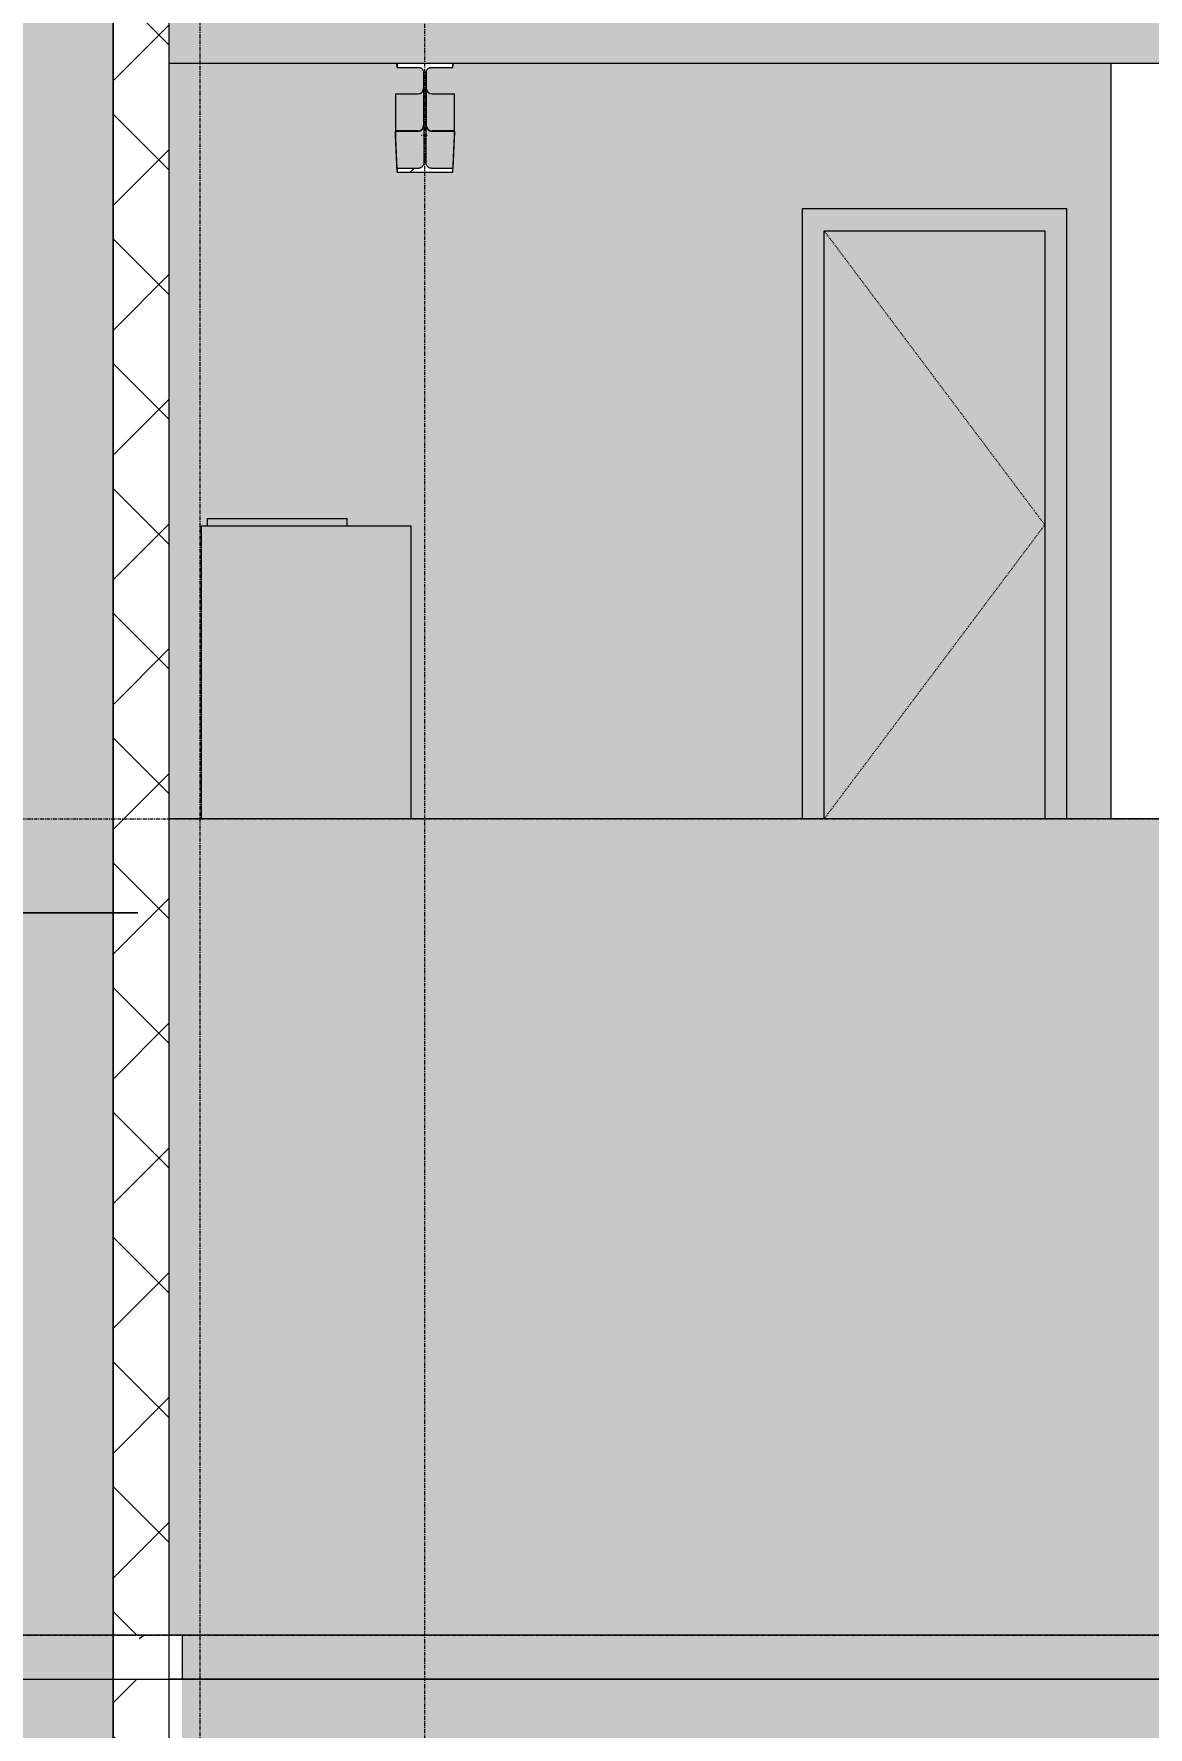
# Model space of a CAD drawing. Header units: inches. Extents: x 1352 to 6578, y -201 to 490.
# Drawn here: x 1567.1 to 1718.5, y -12.5 to 217.8 of the extents above; entities that cross this region are included whole.
import ezdxf

# ---------------------------------------------------------------- set-up
doc = ezdxf.new("R2010")
doc.units = ezdxf.units.IN
doc.header["$MEASUREMENT"] = 0
doc.linetypes.add('Dash 1_16_', pattern=[0.125, 0.0625, -0.0625])
doc.linetypes.add('Grid Line 1_2_', pattern=[0.875, 0.5, -0.125, 0.125, -0.125])
for name, color, linetype, lineweight in [('A-ANNO-DIMS', 211, 'Continuous', 9), ('A-ANNO-DIMS-96', 211, 'Continuous', 9), ('A-DOOR', 31, 'Continuous', 13), ('A-DOOR-FRAM', 31, 'Continuous', 13), ('A-FLOR-LEVL', 51, 'Continuous', 9), ('A-ROOF', 132, 'Continuous', 13), ('A-ROOF-PATT', 132, 'Continuous', 9), ('A-WALL', 113, 'Continuous', 13), ('A-WALL-PATT', 111, 'Continuous', 13), ('C-BLDG-PADS', 91, 'Continuous', 13), ('C-TOPO', 7, 'Continuous', 9), ('I-WALL', 2, 'Continuous', 13), ('M-EQPM', 50, 'Continuous', 9), ('S-BEAM', 12, 'Continuous', 13), ('S-GRID', 1, 'Continuous', 9)]:
    doc.layers.add(name, color=color, linetype=linetype, lineweight=lineweight)
doc.styles.add('Century Gothic_1', font='', dxfattribs={"height": 9})
doc.styles.get('Century Gothic_1').set_extended_font_data('Century Gothic')
doc.dimstyles.new('OD__1_16__Tol__', dxfattribs={"dimscale": 12, "dimtxt": 9.397514, "dimasz": 1, "dimexe": 0.75, "dimexo": 0.5, "dimgap": 0.75, "dimtad": 1, "dimdec": 4, "dimrnd": 0.0625, "dimzin": 3, "dimdsep": 46, "dimlunit": 4, "dimtxsty": 'Century Gothic_1', "dimblk1": 'OBLIQUE', "dimblk2": 'OBLIQUE', "dimsah": 1, "dimcen": 0.09, "dimdle": 0.75, "dimazin": 0, "dimtfac": 1, "dimtdec": 4, "dimtix": 1, "dimtmove": 0, "dimatfit": 3, "dimfxl": 1, "dimtvp": 1, "dimtfill": 1, "dimfrac": 2, "dimtolj": 1, "dimtzin": 0, "dimarcsym": 2})
pattern_1 = [(0, (2839.867, 132.76), (24, 24), [24, -24]), (0, (2839.867, 141.76), (24, 24), [24, -24]), (0, (2839.867, 150.76), (24, 24), [24, -24]), (90, (2842.867, 153.76), (-24, 24), [24, -24]), (90, (2851.867, 153.76), (-24, 24), [24, -24]), (90, (2860.867, 153.76), (-24, 24), [24, -24])]
pattern_2 = [(50, (2839.867, 132.76), (27.5427, -2.40992), [2.88, -31.68]), (355, (2839.867, 132.76), (-5.32784, 28.88427), [2.304, -25.344]), (100.451, (2842.163, 132.558), (22.2153, 26.47393), [2.448, -26.924]), (46.184, (2839.867, 140.44), (40.9819, -6.3564), [4.32, -47.52]), (96.636, (2843.283, 139.91), (35.8907, 37.4062), [3.671, -40.386]), (351.184, (2839.867, 140.44), (35.891, 37.4062), [3.456, -38.016]), (21, (2843.707, 138.52), (22.92104, -15.46073), [2.88, -31.68]), (326, (2843.707, 138.52), (9.34353, 27.84574), [2.304, -25.344]), (71.451, (2845.617, 137.23), (32.26477, 12.3844), [2.448, -26.924]), (37.5, (2839.867, 132.759), (0.466855, 12.78271), [1.267, -23.77, 1.267, -24.461, -25.44]), (37.5, (2839.867, 132.759), (0.466855, 12.78271), [-50.765, 1.267, -24.173]), (7.5, (2839.867, 132.759), (10.10159, 15.14509), [1.267, -13.402, 1.267, -23.194, -9.696]), (7.5, (2839.867, 132.759), (10.10159, 15.14509), [-39.13, 1.267, -8.429]), (327.5, (2831.304, 132.759), (20.49916, -0.86578), [1.267, -8.333, 1.267, -28.685, -39.744]), (327.5, (2831.304, 132.759), (20.49916, -0.86578), [-39.552, 1.267, -38.477]), (317.5, (2827.464, 132.759), (22.39478, 3.8443), [1.267, -11.213, 1.267, -18.624, -28.224]), (317.5, (2827.464, 132.759), (22.39478, 3.8443), [-32.371, 1.267, -26.957])]

# ---------------------------------------------------------------- blocks, each defined once
blk = doc.blocks.new('Single-Flush - 30_ x 80_-1225038-BUILDING SECTION - EAST_WEST - LOOKING SOUTH')
at = {"layer": 'A-DOOR', "lineweight": 9}
blk.add_hatch(color=254, dxfattribs=at).paths.add_polyline_path([(1704.45, 111), (1704.45, 191), (1674.45, 191), (1674.45, 111), (1699.34, 111)], flags=0)
at = {"layer": 'A-DOOR-FRAM', "lineweight": 9}
blk.add_hatch(color=254, dxfattribs=at).paths.add_polyline_path([(1671.45, 111), (1674.45, 111), (1674.45, 191), (1704.45, 191), (1704.45, 111), (1707.45, 111), (1707.45, 194), (1671.45, 194), (1671.45, 157.04)], flags=0)
at = {"layer": 'A-DOOR', "color": 8, "linetype": 'Dash 1_16_', "lineweight": 9}
for p in [(1674.45, 191), (1674.45, 111)]:
    blk.add_line(p, (1704.45, 151), dxfattribs=at)
at = {"layer": 'A-DOOR-FRAM', "color": 8, "lineweight": 9}
for p, q in [((1671.45, 194), (1671.45, 111)), ((1707.45, 194), (1671.45, 194)), ((1707.45, 111), (1707.45, 194)), ((1674.45, 111), (1674.45, 191)), ((1674.45, 191), (1704.45, 191)), ((1704.45, 191), (1704.45, 111))]:
    blk.add_line(p, q, dxfattribs=at)
blk = doc.blocks.new('Walls 1 - Walls 1-1277454-BUILDING SECTION - EAST_WEST - LOOKING SOUTH')
at = {"layer": 'A-ROOF', "lineweight": 9}
blk.add_hatch(color=161, dxfattribs=at).paths.add_polyline_path([(1577.83, -48), (1577.83, 264), (1448.5, 264), (1448.5, -48)], flags=0)
blk.add_line((1577.83, -48), (1577.83, 264), dxfattribs=at)
blk = doc.blocks.new('Gas Fired Furnace - Direct Vent - 38000 BTUH-1351617-BUILDING SECTION - EAST_WEST - LOOKING SOUTH')
at = {"layer": 'M-EQPM'}
for points in [[(1615.73, 111), (1618.31, 111), (1618.31, 150.87), (1589.81, 150.87), (1589.81, 111)], [(1609.63, 150.87), (1609.63, 151.87), (1590.63, 151.87), (1590.63, 150.87)]]:
    blk.add_hatch(color=8, dxfattribs=at).paths.add_polyline_path(points, flags=0)
at = {"layer": 'M-EQPM', "color": 8}
for p, q in [((1589.81, 150.87), (1618.31, 150.87)), ((1589.81, 111), (1589.81, 150.87)), ((1590.63, 151.87), (1609.63, 151.87)), ((1590.63, 150.87), (1590.63, 151.87)), ((1609.63, 150.87), (1609.63, 151.87)), ((1618.31, 111), (1618.31, 150.87))]:
    blk.add_line(p, q, dxfattribs=at)
blk = doc.blocks.new('W-Wide Flange - GIRDER - T_B_D_ - 2-V8-BUILDING SECTION - EAST_WEST - LOOKING SOUTH')
at = {"layer": 'S-BEAM', "lineweight": 9}
for points in [[(1616.18, 204.59), (1619.24, 204.62), (1619.24, 209.62), (1616.18, 209.62), (1616.18, 204.59)], [(1619.24, 204.59), (1619.44, 204.62), (1619.73, 204.77), (1619.87, 204.92), (1619.93, 204.99), (1620.01, 205.19), (1620.04, 205.39), (1620.01, 210.21), (1619.84, 209.9), (1619.74, 209.8), (1619.64, 209.72), (1619.44, 209.64), (1619.24, 209.62), (1619.24, 204.62)], [(1621.17, 204.59), (1621.17, 209.62), (1620.95, 209.65), (1620.77, 209.72), (1620.56, 209.9), (1620.48, 210.02), (1620.4, 210.21), (1620.37, 210.42), (1620.4, 205.19), (1620.54, 204.92), (1620.68, 204.77), (1620.77, 204.7), (1621.12, 204.6)], [(1621.17, 204.59), (1624.23, 204.59), (1624.23, 209.62), (1621.17, 209.62), (1621.17, 204.62)]]:
    blk.add_hatch(color=254, dxfattribs=at).paths.add_polyline_path(points, flags=0)
h = blk.add_hatch(color=254, dxfattribs=at)
h.paths.add_polyline_path([(1620.04, 204.02), (1620.04, 204.02), (1620.01, 205.19), (1619.87, 204.92), (1619.72, 204.76), (1619.49, 204.64), (1619.29, 204.6), (1619.24, 204.59), (1616.18, 204.59), (1616.18, 204.54), (1619.44, 204.56), (1619.73, 204.71), (1619.88, 204.87), (1619.96, 205.01), (1619.99, 204.99), (1619.91, 204.77), (1619.92, 204.69), (1619.96, 204.65), (1619.9, 204.44), (1619.95, 204.45), (1619.99, 204.46), (1619.91, 204.19), (1619.84, 204.02), (1619.93, 204.09), (1619.94, 204.02), (1620.01, 204.02)], flags=0)
h.paths.add_polyline_path([(1620.39, 204.02), (1620.45, 204.02), (1620.39, 204.38), (1620.44, 204.34), (1620.5, 204.3), (1620.5, 204.67), (1620.53, 204.7), (1620.4, 205.09), (1620.46, 204.99), (1620.56, 204.82), (1620.72, 204.68), (1620.89, 204.59), (1621.12, 204.54), (1621.49, 204.54), (1624.23, 204.54), (1624.23, 204.59), (1620.95, 204.63), (1620.68, 204.77), (1620.52, 204.94), (1620.42, 205.13), (1620.4, 205.19), (1620.37, 205.18), (1620.37, 204.02)], flags=0)
h.paths.add_polyline_path([(1619.93, 204.09), (1619.91, 204.13), (1620.01, 204.27), (1620.01, 204.22), (1619.95, 204.11)], flags=0)
h.paths.add_polyline_path([(1620.47, 204.09), (1620.5, 204.16), (1620.49, 204.22), (1620.42, 204.25), (1620.47, 204.11)], flags=0)
h.paths.add_polyline_path([(1620.49, 204.4), (1620.41, 204.51), (1620.46, 204.46), (1620.47, 204.43)], flags=0)
at = {"layer": 'S-BEAM', "color": 8, "lineweight": 9}
for p, q in [((1620.04, 212.61), (1620.04, 205.39)), ((1620.37, 205.39), (1620.37, 212.61)), ((1616.18, 209.62), (1619.24, 209.62)), ((1616.18, 209.62), (1616.18, 204.59)), ((1621.17, 209.62), (1624.23, 209.62)), ((1624.23, 204.59), (1624.23, 209.62)), ((1619.24, 204.59), (1616.18, 204.59)), ((1616.18, 204.59), (1616.18, 204.02)), ((1619.93, 204.02), (1620.04, 204.02)), ((1620.37, 204.02), (1620.46, 204.02)), ((1624.23, 204.59), (1621.17, 204.59)), ((1624.23, 204.02), (1624.23, 204.59))]:
    blk.add_line(p, q, dxfattribs=at)
for centre, major_axis, start_param, end_param in [((1619.24, 210.42), (0.8, 0), 4.712389, 6.283185), ((1621.17, 210.42), (-0.8, 0), 0, 1.570796), ((1619.24, 205.39), (0.8, 0), 4.712389, 6.283185), ((1621.17, 205.39), (0.8, 0), 3.141593, 4.712389)]:
    blk.add_ellipse(centre, major_axis=major_axis, ratio=0.999783, start_param=start_param, end_param=end_param, dxfattribs=at)
blk = doc.blocks.new('DIMBLOCK1-BUILDING SECTION - EAST_WEST - LOOKING SOUTH')
at = {"layer": 'A-ANNO-DIMS-96'}
for p, q in [((1534.83, -9), (1534.83, 107.25)), ((1581.2, 98.25), (1525.83, 98.25)), ((1534.83, 98.25), (1581.2, 98.25)), ((1532.35, 0), (1543.83, 0)), ((1534.83, 0), (1532.35, 0))]:
    blk.add_line(p, q, dxfattribs=at)
at = {"layer": 'A-ANNO-DIMS-96', "lineweight": 50}
for p, q in [((1534.83, 98.25), (1528.83, 104.25)), ((1534.83, 98.25), (1540.83, 92.25)), ((1534.83, 0), (1528.83, 6)), ((1534.83, 0), (1540.83, -6))]:
    blk.add_line(p, q, dxfattribs=at)
at = {"layer": 'A-ANNO-DIMS-96', "color": 0, "insert": (1514.3, 21.9), "char_height": 9, "width": 65.3351, "attachment_point": 1, "rotation": 90, "line_spacing_factor": 0.984502, "style": 'Century Gothic_1', "bg_fill": 3, "box_fill_scale": 1.25, "bg_fill_color": 256, "bg_fill_true_color": 13158600, "bg_fill_transparency": 0}
blk.add_mtext('8\' - 2 1/4"', dxfattribs=at)
blk = doc.blocks.new('_Oblique')
at = {"color": 0, "linetype": 'ByBlock', "lineweight": -2}
blk.add_line((-0.5, -0.5), (0.5, 0.5), dxfattribs=at)

msp = doc.modelspace()

# ---------------------------------------------------------------- hatches: boundary and pattern name
at = {"layer": 'A-ROOF-PATT'}
h = msp.add_hatch(dxfattribs=at)
h.set_pattern_fill('FP_5', color=8, style=0, pattern_type=2)
h.set_pattern_definition([(161.57, (2840.347, 133.239), (-3.8399538, -1.54e-05), [0, -27.322, 3.034, 0]), (18.43, (2839.387, 133.239), (-3.8399538, 1.54e-05), [0, -27.322, 3.034, 0]), (108.43, (2840.347, 133.239), (1.919622, -9.6005246), [9.106, -21.25]), (71.57, (2839.387, 133.239), (1.919622, 9.6005246), [9.106, -21.25])])
h.paths.add_polyline_path([(3105.2563, 213.77444), (3105.45325, 213.77444), (3105.45325, 221.77617), (1585.45325, 221.77617), (1585.45325, 213.77444), (3074.20325, 213.77444)], flags=0)
at = {"layer": 'A-WALL-PATT', "lineweight": 9}
h = msp.add_hatch(dxfattribs=at)
h.set_pattern_fill('FP_8', color=8, style=0, pattern_type=2)
h.set_pattern_definition([(45, (2839.867, 132.759), (-8.48528, 8.48528), []), (135, (2839.867, 132.759), (-8.48528, -8.48528), [])])
h.paths.add_polyline_path([(1585.45325, -48), (1585.45325, -6), (1577.82825, -6.00628), (1577.82825, -48)], flags=0)
h.paths.add_polyline_path([(1585.45325, 0), (1585.45325, 264), (1577.82825, 264), (1577.82825, 0)], flags=0)
at = {"layer": 'C-BLDG-PADS', "lineweight": 9}
h = msp.add_hatch(dxfattribs=at)
h.set_pattern_fill('FP_2', style=0, pattern_type=2)
h.set_pattern_definition(pattern_2)
h.paths.add_polyline_path([(1587.20325, -6), (1587.20325, 0), (1577.82825, 0), (1577.82825, -6), (1585.45325, -6)], flags=0)
h = msp.add_hatch(dxfattribs=at)
h.set_pattern_fill('FP_2', style=0, pattern_type=2)
h.set_pattern_definition(pattern_2)
h.paths.add_polyline_path([(2117.40824, -6), (3016.20325, -6), (3016.20325, 0), (1587.20325, 0), (1587.20325, -6), (2075.60137, -6)], flags=0)
at = {"layer": 'C-TOPO'}
h = msp.add_hatch(dxfattribs=at)
h.set_pattern_fill('FP_11', color=8, style=0, pattern_type=2)
h.set_pattern_definition(pattern_1)
h.paths.add_polyline_path([(1587.20325, -124.88852), (1587.20325, -60), (1572.64075, -60), (1572.64075, -48), (1448.49824, -48), (1448.49824, -124.88852), (1585.45325, -124.88852)], flags=0)
h.paths.add_polyline_path([(1585.45325, -48), (1587.20325, -48), (1587.20325, -6.00628), (1585.45325, -6.00628), (1585.45325, -7.88995)], flags=0)
h = msp.add_hatch(dxfattribs=at)
h.set_pattern_fill('FP_11', color=8, style=0, pattern_type=2)
h.set_pattern_definition(pattern_1)
h.paths.add_polyline_path([(1590.64075, -124.88852), (3016.20325, -124.88852), (3016.20325, -80), (3012.20325, -80), (3012.20325, -68), (3016.20325, -68), (3016.20325, -6.00628), (1587.20325, -6.00628), (1587.20325, -48), (1590.64075, -48), (1590.64075, -60), (1587.20325, -60), (1587.20325, -124.88852)], flags=0)
at = {"layer": 'I-WALL', "lineweight": 9}
h = msp.add_hatch(color=254, dxfattribs=at)
h.paths.add_polyline_path([(1587.20325, 111), (1589.81311, 111), (1589.81311, 150.875), (1590.62561, 150.875), (1590.62561, 151.875), (1609.62561, 151.875), (1609.62561, 150.875), (1618.31311, 150.875), (1618.31311, 111), (1671.45325, 111), (1671.45325, 194), (1707.45325, 194), (1707.45325, 111), (1713.45325, 111), (1713.45325, 213.77444), (1624.03101, 213.73443), (1623.97336, 213.22333), (1620.9461, 213.2042), (1620.64049, 213.05694), (1620.4292, 212.79173), (1620.37281, 212.63085), (1620.39801, 210.20821), (1620.56385, 209.90336), (1620.60507, 209.84965), (1620.77075, 209.72255), (1621.11569, 209.62264), (1621.17075, 209.61539), (1624.22864, 209.61539), (1624.22825, 203.96039), (1623.94684, 198.97406), (1616.4338, 198.97453), (1616.17786, 204.59463), (1616.17786, 209.61539), (1619.44281, 209.64264), (1619.73894, 209.80171), (1619.84266, 209.90336), (1619.92857, 210.0153), (1620.00849, 210.20821), (1620.03575, 210.41522), (1620.03367, 212.63085), (1619.88646, 212.93646), (1619.62126, 213.1479), (1619.29081, 213.22333), (1616.43313, 213.22355), (1616.37098, 213.77444), (1585.45325, 213.77444), (1585.45325, 111)], flags=0)
h.paths.add_polyline_path([(1620.47454, 200.54971), (1620.38655, 200.68926), (1620.42787, 200.66286), (1620.45788, 200.59011)], flags=0)
h.paths.add_polyline_path([(1620.59771, 200.56349), (1620.72121, 200.45498), (1620.65369, 200.55745), (1620.61697, 200.56141)], flags=0)
h.paths.add_polyline_path([(1620.4838, 203.60419), (1620.41188, 203.73614), (1620.43642, 203.73569), (1620.4791, 203.61722)], flags=0)
h.paths.add_polyline_path([(1620.57917, 203.43755), (1620.48539, 203.51192), (1620.50218, 203.57207), (1620.57722, 203.44095)], flags=0)
h.paths.add_polyline_path([(1620.5197, 199.77254), (1620.38482, 200.2477), (1620.43008, 200.21202), (1620.52562, 200.06155), (1620.49392, 200.15675), (1620.45508, 200.39677), (1620.47454, 200.41842), (1620.42615, 200.7192), (1620.46676, 200.7192), (1620.55025, 200.58036), (1620.58766, 200.59011), (1620.50226, 200.69553), (1620.48833, 200.7192), (1620.43838, 200.88988), (1620.48047, 200.90734), (1620.44472, 201.13178), (1620.42745, 201.38384), (1620.44652, 201.43235), (1620.42745, 201.61144), (1620.49419, 201.5121), (1620.53488, 201.66113), (1620.53367, 201.71413), (1620.50011, 201.85405), (1620.51792, 201.97408), (1620.46768, 202.17346), (1620.50044, 202.21288), (1620.50883, 202.21288), (1620.48682, 202.92572), (1620.48682, 202.98739), (1620.55503, 202.95118), (1620.51809, 203.09803), (1620.5479, 203.12528), (1620.6429, 203.09803), (1620.43519, 203.38011), (1620.39382, 203.58649), (1620.57549, 203.36038), (1620.55342, 203.53033), (1620.59369, 203.54849), (1620.57917, 203.60525), (1620.55684, 203.66073), (1620.53838, 203.79527), (1620.45072, 204.01975), (1620.36633, 204.01975), (1620.38586, 200.04058), (1620.50163, 199.80133)], flags=0)
h.paths.add_polyline_path([(1619.83024, 203.2748), (1619.72146, 203.18453), (1619.75606, 203.18453), (1619.82304, 203.26605)], flags=0)
h.paths.add_polyline_path([(1619.90675, 203.29402), (1619.82292, 203.23887), (1619.8538, 203.23292), (1619.90032, 203.28659)], flags=0)
h.paths.add_polyline_path([(1619.94489, 202.56723), (1619.98256, 202.56723), (1619.96663, 202.58085)], flags=0)
h.paths.add_polyline_path([(1619.95337, 202.374), (1619.8883, 202.31625), (1619.94489, 202.36042)], flags=0)
h.paths.add_polyline_path([(1619.85122, 201.91872), (1619.79736, 201.91872), (1619.82293, 201.89279), (1619.84493, 201.91296)], flags=0)
h.paths.add_polyline_path([(1619.81645, 201.81147), (1619.85122, 201.78541), (1619.81668, 201.81147)], flags=0)
h.paths.add_polyline_path([(1619.9622, 202.04187), (1619.83116, 201.85684), (1619.90641, 201.95367), (1619.94859, 202.02035)], flags=0)
h.paths.add_polyline_path([(1619.85379, 201.33443), (1619.89142, 201.31526), (1619.85988, 201.33406)], flags=0)
h.paths.add_polyline_path([(1619.91942, 200.88082), (1619.78287, 200.68999), (1619.88409, 200.8277), (1619.91052, 200.86744)], flags=0)
h.paths.add_polyline_path([(1619.93553, 199.91684), (1619.97739, 199.91709), (1620.05282, 200.25918), (1619.99799, 204.01975), (1619.90032, 203.68337), (1619.85191, 203.62253), (1619.8864, 203.52104), (1619.89298, 203.48129), (1619.90032, 203.41483), (1619.9259, 203.38026), (1619.90675, 203.12054), (1619.98094, 203.22173), (1619.89787, 202.74279), (1619.96663, 202.78992), (1619.91332, 202.64137), (1619.78823, 202.45767), (1619.86884, 202.50963), (1620.02183, 202.76586), (1619.94563, 202.34769), (1619.95337, 202.21962), (1619.93421, 202.13353), (1619.98862, 202.18828), (1619.94171, 201.68311), (1619.90641, 201.57162), (1619.95941, 201.58732), (1619.97467, 201.49089), (1619.99805, 201.30596), (1619.85988, 200.99922), (1619.80881, 200.98781), (1619.82066, 200.90028), (1619.95019, 201.00646), (1619.93458, 200.9274), (1619.96601, 200.88961), (1619.98214, 200.86744), (1619.96196, 200.65136), (1619.93594, 200.39278), (1619.90083, 200.21667), (1619.94683, 200.2193), (1620.02578, 200.36393), (1619.97739, 200.05184), (1619.93538, 199.93687)], flags=0)
h.paths.add_polyline_path([(1619.61946, 200.34174), (1619.68894, 200.42989), (1619.64514, 200.39157), (1619.62152, 200.34574)], flags=0)
h.paths.add_polyline_path([(1620.6984, 200.71124), (1620.67157, 200.78082), (1620.5912, 200.77667), (1620.69656, 200.71236)], flags=0)
h.paths.add_polyline_path([(1620.71126, 201.37269), (1620.6841, 201.45834), (1620.6841, 201.40823), (1620.69511, 201.39381)], flags=0)
h.paths.add_polyline_path([(1619.92429, 203.22173), (1619.98544, 203.38921), (1619.98184, 203.29016), (1619.93887, 203.23907)], flags=0)
h.paths.add_polyline_path([(1620.00607, 203.7082), (1619.97579, 203.73614), (1619.99792, 203.73614)], flags=0)
h.paths.add_polyline_path([(1619.8864, 203.77786), (1619.95353, 204.01975), (1619.924, 203.99479), (1619.86153, 203.84945), (1619.88764, 203.87987), (1619.91033, 203.84748)], flags=0)
h.paths.add_polyline_path([(1620.47575, 203.79527), (1620.50751, 203.85437), (1620.53167, 203.81873), (1620.4838, 203.79865)], flags=0)
h.paths.add_polyline_path([(1619.76363, 203.87987), (1619.76363, 203.98585), (1619.71666, 203.93537), (1619.7313, 203.88528)], flags=0)
msp.add_hatch(color=10, dxfattribs=at).paths.add_polyline_path([(1587.20325, 0), (1824.95325, 0), (1824.95325, 111), (1585.45325, 111), (1585.45325, 0)], flags=0)
at = {"layer": 'S-BEAM'}
for points in [[(1616.43315, 213.22333), (1616.42874, 213.77444), (1616.3755, 213.73443), (1616.43313, 213.22355)], [(1623.97336, 213.22333), (1624.03553, 213.77444), (1623.97338, 213.73443), (1623.97338, 213.42748)], [(1618.33867, 199.48525), (1619.29075, 199.50436), (1619.23575, 204.53526), (1616.17825, 204.53526), (1616.4338, 199.48525)], [(1621.11555, 199.48525), (1623.97367, 199.50436), (1624.22825, 204.53526), (1621.17075, 204.53526), (1621.11576, 199.50436)], [(1616.43382, 198.97406), (1616.4338, 199.48525), (1616.4338, 198.97453)]]:
    msp.add_hatch(color=9, dxfattribs=at).paths.add_polyline_path(points, flags=0)
at = {"layer": 'S-BEAM', "lineweight": 9}
h = msp.add_hatch(dxfattribs=at)
h.set_pattern_fill('FP_14', color=8, style=0, pattern_type=2)
h.set_pattern_definition([(45, (2839.867, 132.759), (-9.50352, 9.50352), []), (45, (2839.867, 147.159), (-9.50352, 9.50352), [])])
h.paths.add_polyline_path([(1623.97268, 198.97406), (1623.97268, 199.48525), (1620.94587, 199.5044), (1620.64029, 199.65177), (1620.429, 199.91709), (1620.35365, 200.2477), (1620.37281, 212.63085), (1620.52001, 212.93646), (1620.78516, 213.1479), (1621.11569, 213.22333), (1623.97336, 213.22333), (1623.97338, 213.73443), (1616.43313, 213.73443), (1616.43315, 213.22333), (1619.52592, 213.18129), (1619.76606, 213.05694), (1619.97742, 212.79173), (1620.05282, 212.46118), (1620.03375, 200.07802), (1619.88663, 199.77231), (1619.62152, 199.56075), (1619.29095, 199.48525), (1616.4338, 199.48525), (1616.43382, 198.97406)], flags=0)
at = {"layer": 'S-BEAM'}
h = msp.add_hatch(color=9, dxfattribs=at)
h.paths.add_polyline_path([(1619.93594, 200.55607), (1620.02386, 200.71116), (1619.97992, 200.66573), (1619.94003, 200.56627)], flags=0)
h.paths.add_polyline_path([(1619.85379, 201.33443), (1619.89142, 201.31526), (1619.85243, 201.3313)], flags=0)
h.paths.add_polyline_path([(1619.81645, 201.81147), (1619.84493, 201.77711), (1619.77713, 201.68766)], flags=0)
h.paths.add_polyline_path([(1619.90675, 203.29402), (1619.82304, 203.23945), (1619.8538, 203.28072), (1619.90032, 203.2924)], flags=0)
h.paths.add_polyline_path([(1619.8103, 203.99353), (1619.76363, 203.87987), (1619.70997, 203.91474), (1619.76363, 203.98585)], flags=0)
h.paths.add_polyline_path([(1619.29095, 199.48525), (1619.6217, 199.56086), (1619.8867, 199.77254), (1620.02157, 200.2477), (1619.97992, 200.27991), (1619.8968, 200.2193), (1619.92768, 200.40224), (1619.98104, 200.72128), (1619.97992, 200.89224), (1619.93458, 200.9274), (1619.90641, 200.95789), (1619.78292, 200.88271), (1619.8089, 200.9882), (1619.8911, 201.024), (1620.01205, 201.34697), (1619.9622, 201.47609), (1619.93239, 201.4919), (1619.90641, 201.55734), (1619.90641, 201.63882), (1619.93578, 201.74546), (1619.94859, 202.21266), (1619.89787, 202.20441), (1619.86146, 202.2281), (1619.89787, 202.34769), (1619.95798, 202.39406), (1620.00664, 202.60591), (1619.8883, 202.49359), (1619.85268, 202.50978), (1619.85411, 202.56723), (1619.97016, 202.84114), (1619.94853, 202.84114), (1619.92718, 202.88963), (1620.00734, 203.32049), (1619.92429, 203.22173), (1619.92789, 203.38921), (1619.90032, 203.41483), (1619.87255, 203.4387), (1619.8478, 203.48741), (1619.83069, 203.47251), (1619.90032, 203.68337), (1619.95142, 203.77786), (1619.99662, 204.01975), (1619.88211, 203.87203), (1619.85309, 203.85455), (1619.83052, 203.87987), (1619.92679, 204.02436), (1619.8864, 204.0533), (1619.82415, 204.02781), (1619.90598, 204.30088), (1619.86733, 204.33046), (1619.92475, 204.49183), (1619.9653, 204.67281), (1619.90801, 204.67281), (1619.87903, 204.70178), (1619.99099, 205.02019), (1619.95317, 204.99454), (1619.847, 204.82889), (1619.69005, 204.68407), (1619.52034, 204.59463), (1619.29095, 204.54253), (1619.23575, 204.53526), (1619.29075, 199.50436)], flags=0)
h.paths.add_polyline_path([(1619.69517, 199.72126), (1619.69506, 199.72126), (1619.69506, 199.77226)], flags=0)
h.paths.add_polyline_path([(1619.66008, 199.86095), (1619.78076, 200.00041), (1619.69506, 199.897)], flags=0)
h.paths.add_polyline_path([(1619.61946, 200.34174), (1619.68894, 200.42989), (1619.68894, 200.3863), (1619.62152, 200.34307)], flags=0)
h.paths.add_polyline_path([(1619.74511, 200.42232), (1619.91607, 200.71116), (1619.76732, 200.44914)], flags=0)
h.paths.add_polyline_path([(1619.73812, 201.81504), (1619.84493, 201.92487), (1619.82293, 201.89279), (1619.77713, 201.8508)], flags=0)
h.paths.add_polyline_path([(1619.9062, 202.21371), (1619.8883, 202.26981), (1619.89787, 202.2159)], flags=0)
h.paths.add_polyline_path([(1619.94489, 202.56723), (1620.00664, 202.60591), (1619.96663, 202.62336), (1619.95964, 202.60532)], flags=0)
h.paths.add_polyline_path([(1619.92429, 203.22173), (1620.00734, 203.32049), (1619.97093, 203.34946), (1619.93887, 203.26167)], flags=0)
h.paths.add_polyline_path([(1619.92718, 203.48591), (1620.01959, 203.63518), (1619.98184, 203.6399), (1619.93045, 203.49513)], flags=0)
h.paths.add_polyline_path([(1619.93045, 203.5594), (1619.99792, 203.73614), (1619.96862, 203.7082), (1619.95109, 203.63987)], flags=0)
h.paths.add_polyline_path([(1619.93297, 204.08987), (1620.01204, 204.26642), (1619.97989, 204.26642), (1619.90594, 204.11556)], flags=0)
h.paths.add_polyline_path([(1619.95763, 204.26733), (1620.01218, 204.33228), (1619.97594, 204.33228)], flags=0)
h = msp.add_hatch(color=9, dxfattribs=at)
h.paths.add_polyline_path([(1620.45152, 204.55807), (1620.56614, 204.43414), (1620.48512, 204.5043), (1620.46811, 204.53153)], flags=0)
h.paths.add_polyline_path([(1620.48512, 204.39987), (1620.44121, 204.41688), (1620.47354, 204.41161)], flags=0)
h.paths.add_polyline_path([(1620.57917, 203.43755), (1620.48408, 203.58797), (1620.52586, 203.47983), (1620.57549, 203.44047)], flags=0)
h.paths.add_polyline_path([(1620.42239, 201.24726), (1620.50107, 201.17657), (1620.45866, 201.17657)], flags=0)
h.paths.add_polyline_path([(1621.11555, 199.48525), (1621.17075, 204.53526), (1620.82035, 204.62188), (1620.68317, 204.70961), (1620.53138, 204.86554), (1620.42449, 205.06417), (1620.42401, 204.96779), (1620.4981, 204.76953), (1620.48772, 204.68949), (1620.44121, 204.67281), (1620.40797, 204.59626), (1620.41782, 204.46807), (1620.50239, 204.19768), (1620.45544, 204.19768), (1620.39769, 204.33938), (1620.43103, 204.08987), (1620.50632, 203.94543), (1620.53221, 203.85), (1620.56415, 203.62545), (1620.55342, 203.5752), (1620.55342, 203.53033), (1620.57549, 203.36038), (1620.4791, 203.44321), (1620.41918, 203.45884), (1620.48876, 203.22686), (1620.67659, 203.03734), (1620.51809, 203.09803), (1620.55604, 202.93796), (1620.5115, 202.93963), (1620.46483, 202.94597), (1620.46768, 202.80025), (1620.51934, 202.5252), (1620.46768, 202.25571), (1620.4251, 202.31136), (1620.51422, 201.88695), (1620.50011, 201.85405), (1620.56278, 201.66113), (1620.48996, 201.70416), (1620.48798, 201.5121), (1620.41196, 201.63687), (1620.44652, 201.43235), (1620.42239, 201.39141), (1620.39497, 201.43235), (1620.4888, 200.88282), (1620.44017, 200.85634), (1620.52284, 200.69284), (1620.55025, 200.68926), (1620.55025, 200.58036), (1620.50226, 200.63749), (1620.4358, 200.68543), (1620.49416, 200.33134), (1620.42787, 200.35991), (1620.5197, 200.10397), (1620.37792, 200.33134), (1620.429, 200.04795), (1620.47141, 199.99442), (1620.50967, 199.80133), (1620.57731, 199.71484), (1620.78508, 199.56075), (1620.9516, 199.50375)], flags=0)
h.paths.add_polyline_path([(1620.72121, 200.45498), (1620.66563, 200.55617), (1620.67678, 200.55496)], flags=0)
h.paths.add_polyline_path([(1620.6984, 200.71124), (1620.5912, 200.77667), (1620.6967, 200.77667), (1620.69778, 200.73517)], flags=0)
h.paths.add_polyline_path([(1620.47575, 203.79527), (1620.50751, 203.85437), (1620.46405, 203.85392), (1620.47354, 203.80637)], flags=0)

# ---------------------------------------------------------------- linework, layer by layer
at = {"layer": 'A-FLOR-LEVL', "linetype": 'Grid Line 1_2_'}
for p, q in [((1351.78416, 111), (4220.88543, 111)), ((1351.78416, 0), (4220.88543, 0))]:
    msp.add_line(p, q, dxfattribs=at)
at = {"layer": 'A-ROOF', "lineweight": 9}
msp.add_line((1585.45325, 213.77444), (3105.45325, 213.77444), dxfattribs=at)
at = {"layer": 'A-WALL', "lineweight": 9}
for p, q in [((1577.82825, 300), (1577.82825, -48)), ((1585.45325, -48), (1585.45325, 300))]:
    msp.add_line(p, q, dxfattribs=at)
at = {"layer": 'C-BLDG-PADS', "lineweight": 9}
for p, q in [((3212.45325, 0), (1448.49824, 0)), ((1587.20325, 0), (1587.20325, -6)), ((1448.49824, -6), (3212.45325, -6))]:
    msp.add_line(p, q, dxfattribs=at)
at = {"layer": 'C-TOPO'}
for p, q in [((1585.45325, -6.00628), (1587.20325, -6.00628)), ((1678.4912, -6.00628), (1587.20325, -6.00628)), ((2740.21905, -6.00628), (1678.4912, -6.00628))]:
    msp.add_line(p, q, dxfattribs=at)
at = {"layer": 'C-TOPO', "color": 8}
for p, q in [((1587.20325, -6.00628), (1585.45325, -6.00628)), ((1587.20325, -6.00628), (1587.20325, -6)), ((1587.20325, -6.00628), (1587.20325, -6)), ((1587.20325, -6.00628), (1587.20325, -6)), ((1587.20325, -6.00628), (1587.20325, -6)), ((1678.49121, -6.00628), (1587.20325, -6.00628)), ((1678.49121, -6.00628), (2740.21893, -6.00628))]:
    msp.add_line(p, q, dxfattribs=at)
at = {"layer": 'I-WALL', "color": 8, "lineweight": 9}
for p, q in [((1713.45325, 111), (1713.45325, 213.77444)), ((1824.95325, 111), (1585.45325, 111))]:
    msp.add_line(p, q, dxfattribs=at)
at = {"layer": 'S-BEAM', "color": 8, "lineweight": 9}
for p, q in [((1616.43315, 213.22333), (1616.37098, 213.77444)), ((1620.03575, 205.33509), (1620.03575, 212.61276)), ((1620.37075, 212.61259), (1620.37075, 205.33509)), ((1623.97336, 213.22333), (1624.03553, 213.77444)), ((1616.4338, 199.48525), (1616.17825, 204.53526)), ((1616.17825, 203.96039), (1616.17825, 204.53526)), ((1616.17825, 204.53526), (1619.23575, 204.53526)), ((1616.43382, 198.97406), (1616.17825, 203.96039)), ((1619.79669, 203.96039), (1619.72477, 203.96039)), ((1619.96957, 203.96039), (1619.89602, 203.96039)), ((1620.04038, 203.96039), (1619.98856, 203.96039)), ((1620.49401, 203.96039), (1620.36613, 203.96039)), ((1621.17075, 204.53526), (1624.22825, 204.53526)), ((1623.97268, 198.97406), (1624.22825, 203.96039)), ((1624.22825, 204.53526), (1623.97271, 199.48525)), ((1624.22825, 204.53526), (1624.22825, 203.96039))]:
    msp.add_line(p, q, dxfattribs=at)
at = {"layer": 'S-BEAM', "lineweight": 9}
for p, q in [((1623.97338, 213.73443), (1616.43313, 213.73443)), ((1616.43313, 213.73443), (1616.43315, 213.22333)), ((1616.43315, 213.22333), (1619.29081, 213.22333)), ((1620.05282, 212.46118), (1620.05286, 200.2477)), ((1620.35365, 200.2477), (1620.35369, 212.46118)), ((1621.11569, 213.22333), (1623.97336, 213.22333)), ((1623.97336, 213.22333), (1623.97338, 213.73443)), ((1619.29095, 199.48525), (1616.4338, 199.48525)), ((1616.4338, 199.48525), (1616.43382, 198.97406)), ((1616.43382, 198.97406), (1623.97268, 198.97406)), ((1623.97271, 199.48525), (1621.11555, 199.48525)), ((1623.97268, 198.97406), (1623.97271, 199.48525))]:
    msp.add_line(p, q, dxfattribs=at)
at = {"layer": 'S-BEAM', "color": 8, "lineweight": 9}
for centre, start_param, end_param in [((1619.23575, 205.33509), 1.570796327, 3.141592654), ((1621.17075, 205.33509), 0, 1.570796327)]:
    msp.add_ellipse(centre, major_axis=(-0.8, 0), ratio=0.999783057, start_param=start_param, end_param=end_param, dxfattribs=at)
at = {"layer": 'S-BEAM', "lineweight": 9}
for points in [[(1619.29081, 213.22333), (1619.34879, 213.22317), (1619.46148, 213.21054), (1619.62449, 213.15356), (1619.77003, 213.06193), (1619.91201, 212.92008), (1620.02384, 212.71687), (1620.05259, 212.54803), (1620.05282, 212.46118)], [(1620.35369, 212.46118), (1620.35385, 212.51916), (1620.36648, 212.63185), (1620.42343, 212.79487), (1620.51501, 212.94044), (1620.65682, 213.08245), (1620.86001, 213.19434), (1621.02885, 213.2231), (1621.11569, 213.22333)], [(1620.05286, 200.2477), (1620.05269, 200.18972), (1620.04008, 200.07702), (1619.98317, 199.91396), (1619.89162, 199.76834), (1619.74985, 199.62625), (1619.54667, 199.51427), (1619.37781, 199.48548), (1619.29095, 199.48525)], [(1621.11555, 199.48525), (1621.05756, 199.48541), (1620.94487, 199.49805), (1620.78184, 199.55508), (1620.63631, 199.64678), (1620.49438, 199.78871), (1620.38261, 199.99199), (1620.35388, 200.16085), (1620.35365, 200.2477)]]:
    msp.add_open_spline(points, degree=3, knots=[0, 0, 0, 0, 0.142857143, 0.285714286, 0.428571429, 0.571428571, 0.785714286, 1, 1, 1, 1], dxfattribs=at)
at = {"layer": 'S-GRID', "linetype": 'Grid Line 1_2_'}
for p, q in [((1589.64075, -96), (1589.64075, 396)), ((1620.20325, -75.40835), (1620.20325, 346.81628))]:
    msp.add_line(p, q, dxfattribs=at)

# ---------------------------------------------------------------- block references
at = {"layer": 'A-DOOR', "color": 8, "lineweight": 9}
msp.add_blockref('Single-Flush - 30_ x 80_-1225038-BUILDING SECTION - EAST_WEST - LOOKING SOUTH', (0, 0), dxfattribs=at)
at = {"layer": 'A-ROOF', "color": 8, "lineweight": 9}
msp.add_blockref('Walls 1 - Walls 1-1277454-BUILDING SECTION - EAST_WEST - LOOKING SOUTH', (0, 0), dxfattribs=at)
at = {"layer": 'M-EQPM', "color": 8}
msp.add_blockref('Gas Fired Furnace - Direct Vent - 38000 BTUH-1351617-BUILDING SECTION - EAST_WEST - LOOKING SOUTH', (0, 0), dxfattribs=at)
at = {"layer": 'S-BEAM', "color": 8, "lineweight": 9}
msp.add_blockref('W-Wide Flange - GIRDER - T_B_D_ - 2-V8-BUILDING SECTION - EAST_WEST - LOOKING SOUTH', (0, 0), dxfattribs=at)

# ---------------------------------------------------------------- next in the draw order: dimensions: what is measured, and where the dimension line sits
at = {"layer": 'A-ANNO-DIMS'}
dim = msp.add_linear_dim(base=(1534.83165, 98.25), p1=(1526.34636, 0), p2=(1587.20325, 98.25), angle=90, dimstyle='OD__1_16__Tol__', override={"dimpost": '<>', "dimfxl": 115.570859}, dxfattribs=at)
dim.commit()
dim.dimension.update_dxf_attribs({"geometry": 'DIMBLOCK1-BUILDING SECTION - EAST_WEST - LOOKING SOUTH', "text_midpoint": (1520.60663, 49.125)})

# ---------------------------------------------------------------- next in the draw order: linework, layer by layer
at = {"layer": 'S-GRID', "linetype": 'Grid Line 1_2_'}
msp.add_line((1585.45325, -75.40835), (1585.45325, 346.81628), dxfattribs=at)

doc.saveas('drawing.dxf')
